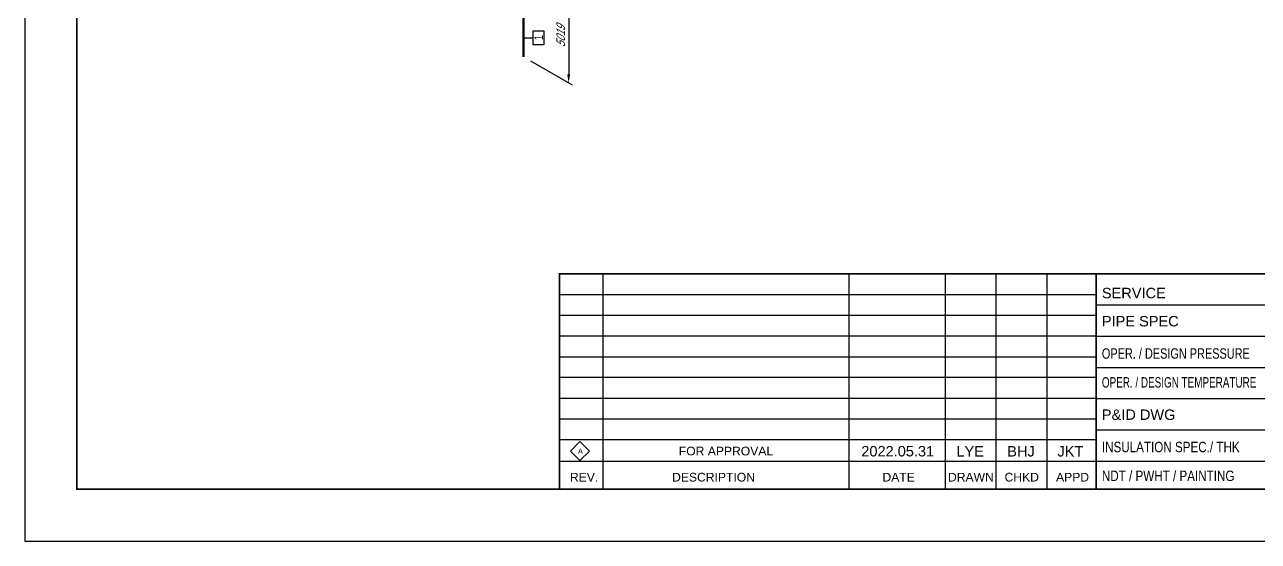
# Model space of a CAD drawing. Header units: millimetres. Extents: x 0 to 594, y 0 to 420.
# Drawn here: x 0 to 355.3, y 0 to 148.8 of the extents above; entities that cross this region are included whole.
import ezdxf
from ezdxf import colors
from ezdxf.entities.mleader import LeaderData, LeaderLine
from ezdxf.enums import TextEntityAlignment as Align
from ezdxf.math import Vec2, Vec3

# ---------------------------------------------------------------- set-up
doc = ezdxf.new("R2010")
doc.units = ezdxf.units.MM
doc.header["$LTSCALE"] = 0.25
for name, color, linetype in [('TITLE', 7, 'Continuous'), ('주석', 7, 'Continuous'), ('치수', 1, 'Continuous')]:
    doc.layers.add(name, color=color, linetype=linetype)
doc.layers.add('파이프', color=3, linetype='Continuous', lineweight=70)
doc.styles.add('AdskIsoAnnotation', font='arial.ttf', dxfattribs={"width": 0.8, "height": 1})
doc.styles.add('AdskIsoMetric', font='arial.ttf', dxfattribs={"width": 0.8, "height": 2.5})
doc.styles.add('AdskIsoMetric30', font='arial.ttf', dxfattribs={"width": 0.8, "oblique": 30, "height": 2.5})
doc.styles.add('FF1', font='arial.ttf')
doc.styles.add('RomanS', font='arial.ttf')
doc.styles.get("Standard").update_dxf_attribs({"font": 'arial.ttf'})
doc.dimstyles.new('AdskIsoMetric', dxfattribs={"dimtxt": 2.5, "dimasz": 2.5, "dimexe": 1, "dimexo": 2, "dimgap": 0.8, "dimtad": 1, "dimdec": 0, "dimrnd": 1, "dimzin": 0, "dimdsep": 46, "dimtxsty": 'AdskIsoMetric', "dimcen": 0, "dimclrt": 7, "dimadec": 0, "dimazin": 0, "dimtfac": 1, "dimtdec": 0, "dimtmove": 1, "dimatfit": 3, "dimfxl": 0, "dimfrac": 2, "dimtolj": 1, "dimtzin": 0, "dimarcsym": 0})

# ---------------------------------------------------------------- blocks, each defined once
blk = doc.blocks.new('*D44')
at = {"layer": 'Defpoints', "color": 0}
for p in [(143.69, 163.64), (143.69, 139.5), (156.68, 132)]:
    blk.add_point(p, dxfattribs=at)
at = {"layer": '치수', "color": 0, "lineweight": -2}
for p, q in [((145.69, 162.48), (157.68, 155.56)), ((156.68, 153.64), (156.68, 134.5)), ((145.69, 138.34), (157.68, 131.42))]:
    blk.add_line(p, q, dxfattribs=at)
at = {"layer": '치수', "color": 0}
for points in [[(156.26, 153.64), (157.1, 153.64), (156.68, 156.14)], [(156.26, 134.5), (157.1, 134.5), (156.68, 132)]]:
    blk.add_solid(points, dxfattribs=at)
at = {"layer": '치수', "color": 7, "insert": (154.41, 145.38), "char_height": 2.5, "attachment_point": 5, "rotation": 90, "style": 'AdskIsoMetric30'}
blk.add_mtext('\\A1;5019', dxfattribs=at)
blk = doc.blocks.new('AnnoRect')
at = {"color": 0, "linetype": 'ByBlock', "lineweight": -2}
blk.add_wipeout([(-0.81, -0.6), (-0.81, 0.6), (0.81, 0.6), (0.81, -0.6)], dxfattribs=at)
blk.add_lwpolyline([(-0.81, -0.6), (-0.81, 0.6), (0.81, 0.6), (0.81, -0.6)], close=True, dxfattribs=at)
at = {"color": 0, "linetype": 'ByBlock', "lineweight": -2, "style": 'AdskIsoAnnotation', "width": 0.8}
blk.add_attdef('XX', text='', height=1, dxfattribs=at).set_placement((0, 0), align=Align.MIDDLE_CENTER)

msp = doc.modelspace()

# ---------------------------------------------------------------- linework, layer by layer
at = {"linetype": 'ByBlock', "lineweight": -2}
for p, q in [((166.559, 77), (166.559, 15.0687)), ((237.417, 77), (237.417, 15.0687)), ((265.0816, 77), (265.0816, 15.0687)), ((279.7211, 77), (279.7211, 15.0687)), ((294.3605, 77), (294.3605, 15.0687))]:
    msp.add_line(p, q, dxfattribs=at)
for p, q in [((308.5763, 71), (154, 71)), ((415, 68), (308.5763, 68)), ((308.5763, 65), (154, 65)), ((308.5763, 59.076), (154, 59.076)), ((415, 59), (308.5763, 59)), ((308.5763, 53.076), (154, 53.076)), ((415, 50), (308.5763, 50)), ((308.5763, 47.1521), (154, 47.1521)), ((308.5763, 41.1521), (154, 41.1521)), ((415, 41), (308.5763, 41)), ((308.5763, 35.2281), (154, 35.2281)), ((415, 32), (308.5763, 32)), ((308.5763, 29.2281), (154, 29.2281)), ((308.5763, 23), (154, 23)), ((415, 23), (308.5763, 23))]:
    msp.add_line(p, q)
at = {"linetype": 'ByBlock', "lineweight": -2, "const_width": 0.5}
for points in [[(415, 77), (154, 77), (154, 15)], [(308.5763, 77), (308.5763, 15.1328)]]:
    msp.add_lwpolyline(points, dxfattribs=at)
at = {"layer": 'TITLE', "color": 7, "linetype": 'Continuous'}
msp.add_lwpolyline([(159.9027, 23.2613), (162.6403, 25.999), (159.9027, 28.7366), (157.1651, 25.999)], close=True, dxfattribs=at)
at = {"layer": '파이프'}
msp.add_lwpolyline([(143.6905, 139.498), (143.6905, 151.3905)], dxfattribs=at)

# ---------------------------------------------------------------- texts
at = {"color": 7, "linetype": 'ByBlock', "lineweight": -2, "style": 'RomanS'}
for s, p in [('SERVICE', (310.25, 70.006)), ('PIPE SPEC', (310.25, 61.8976)), ('P&ID DWG ', (310.25, 34.9726))]:
    msp.add_text(s, height=3, dxfattribs=at).set_placement(p)
for s, width, p in [('OPER. / DESIGN PRESSURE', 0.75, (310.25, 52.5893)), ('OPER. / DESIGN TEMPERATURE', 0.68, (310.25, 44.281)), ('INSULATION SPEC./ THK', 0.8, (310.25, 25.6643)), ('NDT / PWHT / PAINTING', 0.8, (310.25, 17.356))]:
    msp.add_text(s, height=3, dxfattribs=dict(at, width=width)).set_placement(p)
at = {"color": 7, "style": 'AdskIsoMetric'}
msp.add_text('FOR APPROVAL', height=2.5, dxfattribs=at).set_placement((201.988, 26), align=Align.MIDDLE_CENTER)
at = {"color": 7, "linetype": 'ByBlock', "lineweight": -2, "style": 'RomanS'}
for s, p in [('REV.', (161.1158, 17.2245)), ('DESCRIPTION', (198.4012, 17.2245)), ('DATE', (251.7185, 17.2245)), ('DRAWN', (272.5302, 17.2245)), ('CHKD', (287.1697, 17.2245)), ('APPD', (301.8091, 17.2245))]:
    msp.add_text(s, height=2.5, dxfattribs=at).set_placement(p, align=Align.CENTER)
at = {"color": 7}
for tag, p in [('2022.05.31', (251.4515, 24.4518)), ('LYE', (272.32, 24.4243)), ('BHJ', (286.9594, 24.4243)), ('JKT', (301.1751, 24.4243))]:
    msp.add_attdef(tag, text='', height=3, dxfattribs=at).set_placement(p, align=Align.CENTER)
at = {"layer": 'TITLE', "color": 7, "linetype": 'Continuous', "style": 'FF1'}
msp.add_text('A', height=1.4952, dxfattribs=at).set_placement((159.3541, 25.2225))

# ---------------------------------------------------------------- dimensions: what is measured, and where the dimension line sits
at = {"layer": '치수'}
dim = msp.add_linear_dim(base=(156.6809, 131.998), p1=(143.6905, 163.6379), p2=(143.6905, 139.498), angle=270, text='5019', dimstyle='AdskIsoMetric', override={"dimtad": 0, "dimlfac": 207.899464, "dimtxsty": 'AdskIsoMetric30', "dimse1": 0, "dimse2": 0, "dimsd1": 0, "dimsd2": 0, "dimtmove": 1}, dxfattribs=at)
dim.commit()
dim.dimension.update_dxf_attribs({"geometry": '*D44', "text_midpoint": (154.4146, 145.3764), "dimtype": 160})

# ---------------------------------------------------------------- leaders
at = {"layer": '주석'}
ml = msp.add_multileader_mtext('Standard', dxfattribs=at)
ml.set_content('')
ml.set_leader_properties()
ml.build(insert=Vec2(0, 0))
ml.multileader.update_dxf_attribs({"dogleg_length": 0, "arrow_head_size": 0})
ctx = ml.context
ctx.base_point, ctx.arrow_head_size = Vec3(146.5, 145), 0
notes = []
notes.append((ctx, [(0, (1, 1, 0), (146.5, 145), (-1, 0), 0, [(0, [(143.6905, 145)], 0, [])])]))
ctx.mtext, ml.multileader.dxf.content_type = None, 0
for ctx, leaders in notes:
    for number, flags, end, landing, length, lines in leaders:
        leader = LeaderData()
        leader.index, (leader.has_last_leader_line, leader.has_dogleg_vector, leader.attachment_direction) = number, flags
        leader.last_leader_point, leader.dogleg_vector, leader.dogleg_length = Vec3(end), Vec3(landing), length
        for number, points, colour, breaks in lines:
            line = LeaderLine()
            line.index, line.vertices, line.color, line.breaks = number, Vec3.list(points), colors.encode_raw_color(colour), breaks
            leader.lines.append(line)
        ctx.leaders.append(leader)

# ---------------------------------------------------------------- next in the draw order: block references
ref = msp.add_blockref('AnnoRect', (148, 145), dxfattribs=dict(at, xscale=2.5, yscale=2.5, zscale=2.5, rotation=90.00000000030354))
ref.add_attrib('XX_001', '1', (149.2551, 144.3274), dxfattribs={"layer": '0', "color": 0, "linetype": 'ByBlock', "lineweight": -2, "height": 2.5, "rotation": 90, "style": 'AdskIsoAnnotation', "width": 0.8})

# ---------------------------------------------------------------- next in the draw order: linework, layer by layer
msp.add_lwpolyline([(0, 0), (594, 0), (594, 420), (0, 420)], close=True)
at = {"const_width": 0.5}
msp.add_lwpolyline([(15, 15), (579, 15), (579, 405), (15, 405)], close=True, dxfattribs=at)

doc.saveas('drawing.dxf')
